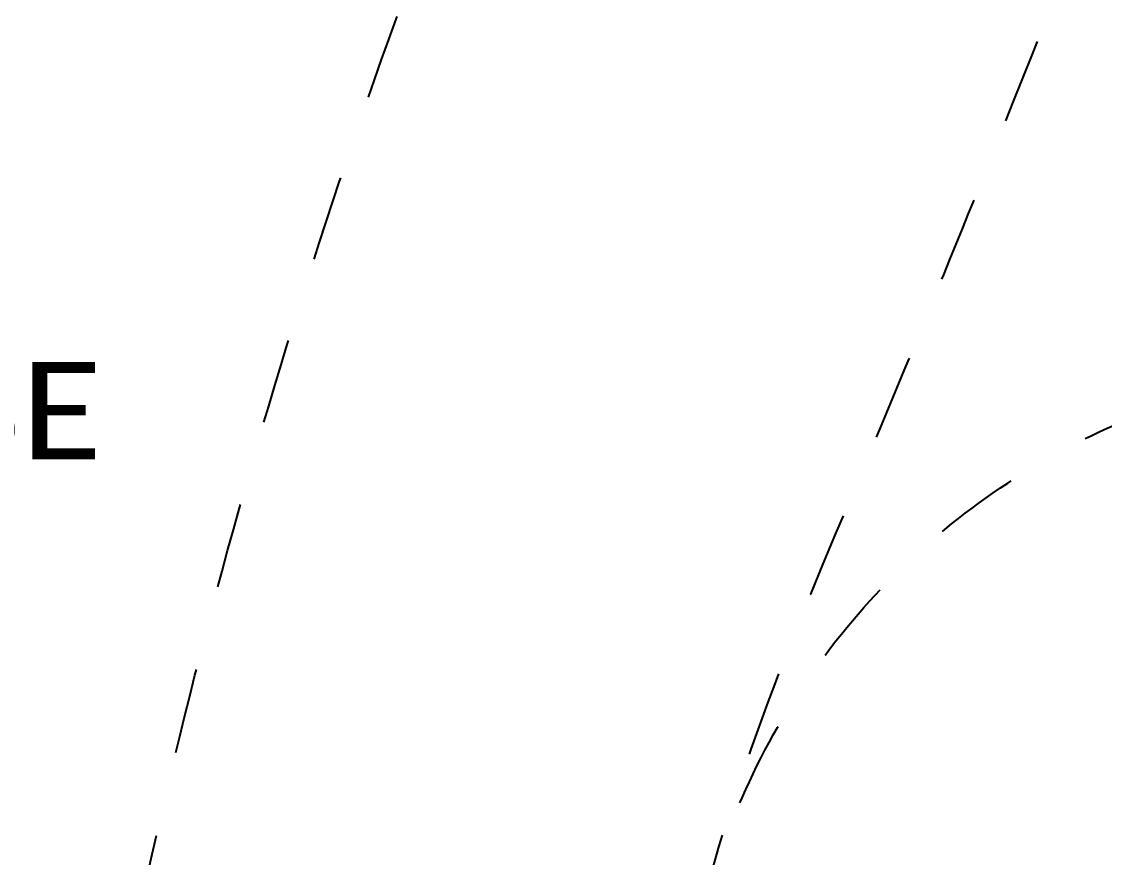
# Model space of a CAD drawing. Header units: millimetres. Extents: x 11802 to 19889, y -472 to 9054.
# Drawn here: x 13215.8 to 13605.2, y 7123.5 to 7424.2 of the extents above; entities that cross this region are included whole.
import ezdxf
from ezdxf.enums import TextEntityAlignment as Align

# ---------------------------------------------------------------- set-up
doc = ezdxf.new("R2010")
doc.units = ezdxf.units.MM
doc.header["$LTSCALE"] = 307.34
doc.linetypes.add('DASHED', pattern=[0.2, 0.1, -0.1])
doc.layers.get('0').update_dxf_attribs({"linetype": 'CONTINUOUS'})
doc.styles.get("Standard").update_dxf_attribs({"font": 'calibri.ttf'})

msp = doc.modelspace()

# ---------------------------------------------------------------- linework, layer by layer
at = {"color": 0, "linetype": 'DASHED'}
msp.add_circle((13713.25862, 7040.82189), 260, dxfattribs=at)
for points, knots in [([(13237.37015, 6857.08306), (13234.23659, 6943.08176), (13241.58766, 7026.74957), (13293.20196, 7273.23375), (13394.77464, 7566.88252), (13571.14678, 7886.76644), (13597.95496, 8068.9021), (13603.75868, 8184.82154)], [0, 0, 0, 0, 0.082190324, 0.191090061, 0.557560241, 0.772837869, 1, 1, 1, 1]), ([(13446.56619, 6857.96599), (13421.60372, 7043.23031), (13486.83658, 7185.34506), (13584.4304, 7422.89217), (13648.61154, 7591.90433), (13793.02683, 7870.95561), (13824.84204, 8083.31195), (13822.75868, 8184.82154)], [0, 0, 0, 0, 0.267174047, 0.334649196, 0.544868993, 0.650795734, 1, 1, 1, 1])]:
    msp.add_open_spline(points, degree=3, knots=knots, dxfattribs=at)

# ---------------------------------------------------------------- texts
at = {"color": 0, "linetype": 'Continuous', "width": 1.087333}
msp.add_text('HOSE', height=35, dxfattribs=at).set_placement((13110.8383, 7266.71762), (13244.70989, 7266.71762), align=Align.FIT)

doc.saveas('drawing.dxf')
